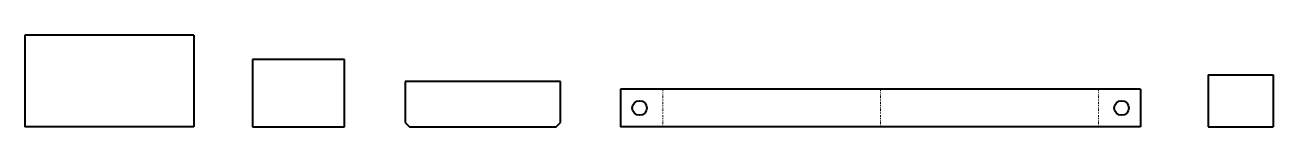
# Model space of a CAD drawing. Header units: millimetres. Extents: x 0 to 2305, y 0 to 170.
import ezdxf

# ---------------------------------------------------------------- set-up
doc = ezdxf.new("R2010")
doc.units = ezdxf.units.MM
doc.linetypes.add('K5LT_BASIC', pattern=[0])
doc.linetypes.add('K5LT_CHAIN_LINE_WITH_2_POINTS', pattern=[12, 4, -2, 1, -2, 1, -2])

msp = doc.modelspace()

# ---------------------------------------------------------------- linework, layer by layer
at = {"color": 7, "linetype": 'K5LT_BASIC', "lineweight": 40}
for p, q in [((0, 170), (0, 0)), ((312, 170), (0, 170)), ((312, 170), (312, 0)), ((420, 125), (420, 0)), ((590, 125), (420, 125)), ((590, 0), (590, 125)), ((2185, 96.5), (2305, 96.5)), ((2185, 96.5), (2185, 0)), ((2305, 96.5), (2305, 0)), ((702, 84), (702, 8)), ((989, 84), (702, 84)), ((989, 8), (989, 84)), ((1165.8, 70), (1100, 70)), ((1100, 70), (1100, 0)), ((1190, 70), (1165.8, 70)), ((1970.3, 70), (1190, 70)), ((1994.5, 70), (1970.3, 70)), ((2060.3, 70), (1994.5, 70)), ((2060.3, 70), (2060.3, 0)), ((312, 0), (0, 0)), ((420, 0), (590, 0)), ((702, 8), (710, 0)), ((710, 0), (981, 0)), ((981, 0), (989, 8)), ((1970.3, 0), (1190, 0)), ((1994.5, 0), (1970.3, 0)), ((2060.3, 0), (1994.5, 0)), ((2185, 0), (2305, 0)), ((1165.8, 0), (1100, 0)), ((1190, 0), (1165.8, 0))]:
    msp.add_line(p, q, dxfattribs=at)
at = {"color": 7, "linetype": 'K5LT_CHAIN_LINE_WITH_2_POINTS', "lineweight": 18}
for p, q in [((1177.9, 70), (1177.9, 0)), ((1580.1, 70), (1580.1, 0)), ((1982.4, 70), (1982.4, 0))]:
    msp.add_line(p, q, dxfattribs=at)
at = {"color": 7, "linetype": 'K5LT_BASIC', "lineweight": 40}
for centre in [(1135, 35), (2025.3, 35)]:
    msp.add_circle(centre, 13.5, dxfattribs=at)

doc.saveas('drawing.dxf')
